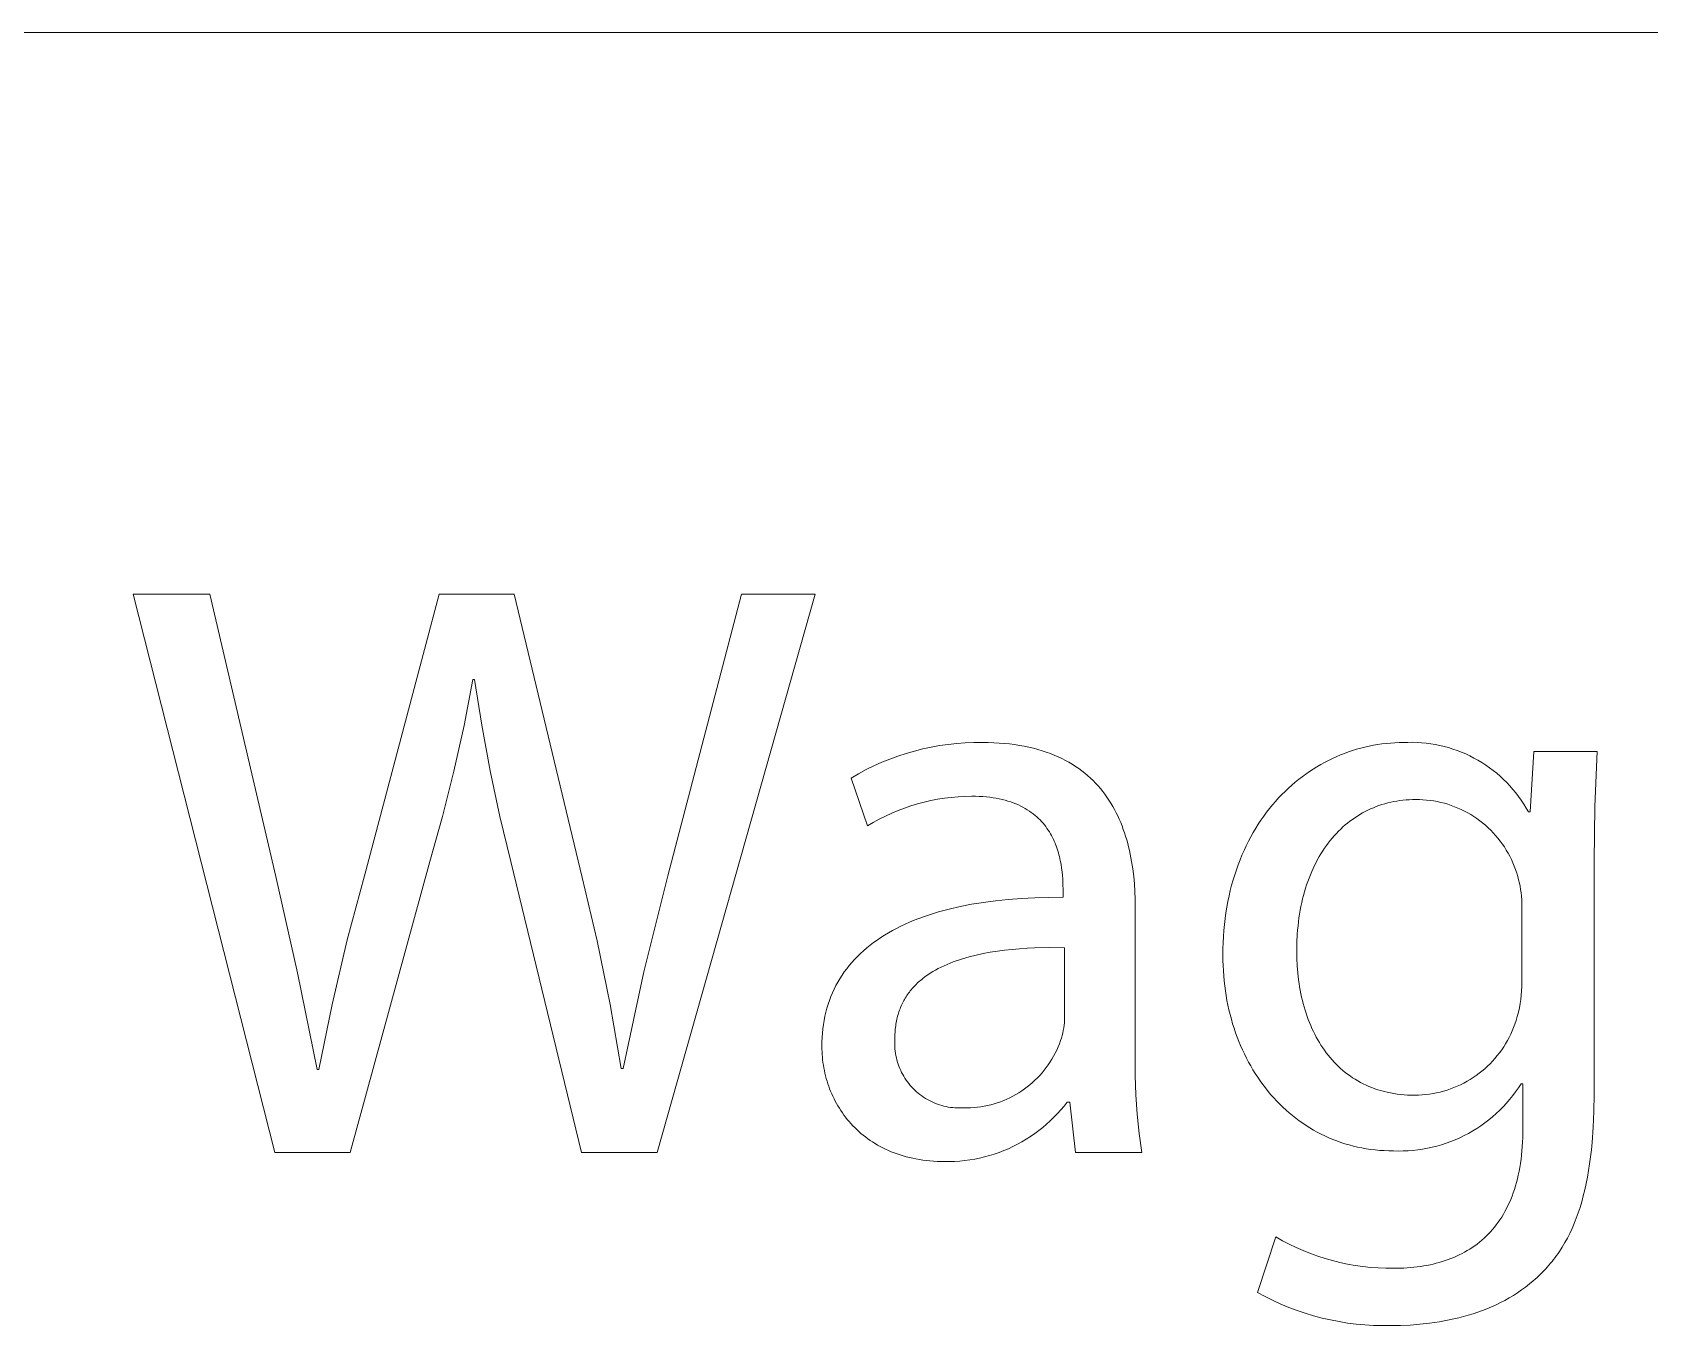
# Model space of a CAD drawing. Header units: millimetres. Extents: x 974 to 5700, y -47 to 3256.
# Drawn here: x 5306.8 to 5399.2, y 275.8 to 349.7 of the extents above; entities that cross this region are included whole.
import ezdxf

# ---------------------------------------------------------------- set-up
doc = ezdxf.new("R2010")
doc.units = ezdxf.units.MM
doc.header["$MEASUREMENT"] = 0
doc.layers.add('Domyślny', color=7, linetype='Continuous', true_color=0x000000)

msp = doc.modelspace()

# ---------------------------------------------------------------- linework, layer by layer
at = {"layer": 'Domyślny', "color": 18, "lineweight": 15, "true_color": 0x000000}
for p, q in [((5282.915, 349.686), (5695.702, 349.686)), ((5320.665, 285.698), (5312.574, 317.587)), ((5312.574, 317.587), (5316.95, 317.587)), ((5316.95, 317.587), (5320.728, 301.469)), ((5325.78, 301.501), (5330.045, 317.587)), ((5330.045, 317.587), (5334.342, 317.587)), ((5334.342, 317.587), (5338.214, 301.406)), ((5351.53, 317.587), (5342.496, 285.698)), ((5343.109, 301.501), (5347.312, 317.587)), ((5347.312, 317.587), (5351.53, 317.587)), ((5331.981, 312.723), (5331.478, 310.096)), ((5332.076, 312.723), (5331.981, 312.723)), ((5332.487, 310.102), (5332.076, 312.723)), ((5331.478, 310.096), (5330.897, 307.485)), ((5332.971, 307.492), (5332.487, 310.102)), ((5356.72, 308.494), (5357.193, 308.631)), ((5357.193, 308.631), (5357.67, 308.752)), ((5357.67, 308.752), (5358.152, 308.855)), ((5358.152, 308.855), (5358.636, 308.942)), ((5358.636, 308.942), (5359.124, 309.012)), ((5359.124, 309.012), (5359.613, 309.065)), ((5359.613, 309.065), (5360.104, 309.101)), ((5360.104, 309.101), (5360.596, 309.12)), ((5360.596, 309.12), (5361.089, 309.122)), ((5361.089, 309.122), (5361.413, 309.118)), ((5361.413, 309.118), (5361.73, 309.108)), ((5361.73, 309.108), (5362.039, 309.091)), ((5362.039, 309.091), (5362.341, 309.067)), ((5362.341, 309.067), (5362.635, 309.037)), ((5362.635, 309.037), (5362.922, 309)), ((5362.922, 309), (5363.202, 308.957)), ((5363.202, 308.957), (5363.474, 308.908)), ((5363.474, 308.908), (5363.74, 308.853)), ((5363.74, 308.853), (5363.998, 308.791)), ((5363.998, 308.791), (5364.25, 308.724)), ((5364.25, 308.724), (5364.494, 308.651)), ((5364.494, 308.651), (5364.732, 308.573)), ((5364.732, 308.573), (5364.963, 308.489)), ((5381.755, 308.497), (5381.987, 308.582)), ((5381.987, 308.582), (5382.221, 308.661)), ((5382.221, 308.661), (5382.457, 308.733)), ((5382.457, 308.733), (5382.694, 308.799)), ((5382.694, 308.799), (5382.933, 308.859)), ((5382.933, 308.859), (5383.172, 308.913)), ((5383.172, 308.913), (5383.413, 308.961)), ((5383.413, 308.961), (5383.656, 309.002)), ((5383.656, 309.002), (5383.899, 309.037)), ((5383.899, 309.037), (5384.143, 309.066)), ((5384.143, 309.066), (5384.387, 309.088)), ((5384.387, 309.088), (5384.633, 309.104)), ((5384.633, 309.104), (5384.878, 309.114)), ((5384.878, 309.114), (5385.125, 309.117)), ((5385.125, 309.117), (5385.386, 309.128)), ((5385.386, 309.128), (5385.647, 309.13)), ((5385.647, 309.13), (5385.908, 309.123)), ((5385.908, 309.123), (5386.169, 309.107)), ((5386.169, 309.107), (5386.429, 309.082)), ((5386.429, 309.082), (5386.689, 309.048)), ((5386.689, 309.048), (5386.946, 309.005)), ((5386.946, 309.005), (5387.203, 308.954)), ((5387.203, 308.954), (5387.457, 308.894)), ((5387.457, 308.894), (5387.709, 308.825)), ((5387.709, 308.825), (5387.959, 308.747)), ((5387.959, 308.747), (5388.205, 308.661)), ((5388.205, 308.661), (5388.449, 308.567)), ((5388.449, 308.567), (5388.689, 308.464)), ((5392.365, 305.151), (5392.57, 308.598)), ((5392.57, 308.598), (5396.19, 308.598)), ((5396.19, 308.598), (5396.061, 305.459)), ((5354.442, 307.57), (5354.884, 307.786)), ((5354.884, 307.786), (5355.333, 307.987)), ((5355.333, 307.987), (5355.79, 308.172)), ((5355.79, 308.172), (5356.252, 308.341)), ((5356.252, 308.341), (5356.72, 308.494)), ((5364.963, 308.489), (5365.188, 308.399)), ((5365.188, 308.399), (5365.406, 308.305)), ((5365.406, 308.305), (5365.618, 308.205)), ((5365.618, 308.205), (5365.823, 308.1)), ((5365.823, 308.1), (5366.022, 307.99)), ((5366.022, 307.99), (5366.215, 307.875)), ((5366.215, 307.875), (5366.401, 307.755)), ((5366.401, 307.755), (5366.582, 307.631)), ((5366.582, 307.631), (5366.757, 307.503)), ((5379.973, 307.602), (5380.187, 307.735)), ((5380.187, 307.735), (5380.404, 307.862)), ((5380.404, 307.862), (5380.624, 307.983)), ((5380.624, 307.983), (5380.846, 308.098)), ((5380.846, 308.098), (5381.07, 308.207)), ((5381.07, 308.207), (5381.296, 308.31)), ((5381.296, 308.31), (5381.525, 308.407)), ((5381.525, 308.407), (5381.755, 308.497)), ((5388.689, 308.464), (5388.926, 308.353)), ((5388.926, 308.353), (5389.159, 308.234)), ((5389.159, 308.234), (5389.387, 308.107)), ((5389.387, 308.107), (5389.611, 307.973)), ((5389.611, 307.973), (5389.831, 307.83)), ((5389.831, 307.83), (5390.045, 307.681)), ((5390.045, 307.681), (5390.254, 307.524)), ((5330.897, 307.485), (5330.242, 304.892)), ((5333.526, 304.898), (5332.971, 307.492)), ((5353.581, 307.091), (5354.007, 307.338)), ((5354.51, 304.353), (5353.581, 307.091)), ((5354.007, 307.338), (5354.442, 307.57)), ((5366.757, 307.503), (5366.926, 307.37)), ((5366.926, 307.37), (5367.089, 307.232)), ((5367.089, 307.232), (5367.246, 307.091)), ((5367.246, 307.091), (5367.398, 306.945)), ((5367.398, 306.945), (5367.544, 306.796)), ((5367.544, 306.796), (5367.685, 306.643)), ((5378.748, 306.681), (5378.945, 306.849)), ((5378.945, 306.849), (5379.144, 307.011)), ((5379.144, 307.011), (5379.347, 307.168)), ((5379.347, 307.168), (5379.553, 307.318)), ((5379.553, 307.318), (5379.761, 307.463)), ((5379.761, 307.463), (5379.973, 307.602)), ((5390.254, 307.524), (5390.458, 307.36)), ((5390.458, 307.36), (5390.655, 307.189)), ((5390.655, 307.189), (5390.847, 307.012)), ((5390.847, 307.012), (5391.033, 306.828)), ((5391.033, 306.828), (5391.212, 306.638)), ((5358.137, 305.802), (5357.755, 305.714)), ((5358.522, 305.877), (5358.137, 305.802)), ((5358.91, 305.939), (5358.522, 305.877)), ((5359.3, 305.987), (5358.91, 305.939)), ((5359.691, 306.022), (5359.3, 305.987)), ((5360.082, 306.044), (5359.691, 306.022)), ((5360.475, 306.053), (5360.082, 306.044)), ((5360.692, 306.05), (5360.475, 306.053)), ((5360.903, 306.043), (5360.692, 306.05)), ((5361.107, 306.031), (5360.903, 306.043)), ((5361.306, 306.014), (5361.107, 306.031)), ((5361.5, 305.992), (5361.306, 306.014)), ((5361.687, 305.967), (5361.5, 305.992)), ((5361.869, 305.936), (5361.687, 305.967)), ((5362.045, 305.902), (5361.869, 305.936)), ((5362.216, 305.864), (5362.045, 305.902)), ((5362.382, 305.821), (5362.216, 305.864)), ((5362.542, 305.775), (5362.382, 305.821)), ((5362.697, 305.725), (5362.542, 305.775)), ((5367.685, 306.643), (5367.82, 306.486)), ((5367.82, 306.486), (5367.95, 306.325)), ((5367.95, 306.325), (5368.075, 306.161)), ((5368.075, 306.161), (5368.195, 305.993)), ((5368.195, 305.993), (5368.31, 305.823)), ((5368.31, 305.823), (5368.419, 305.649)), ((5377.821, 305.755), (5377.999, 305.951)), ((5377.999, 305.951), (5378.181, 306.142)), ((5378.181, 306.142), (5378.366, 306.328)), ((5378.366, 306.328), (5378.556, 306.507)), ((5378.556, 306.507), (5378.748, 306.681)), ((5384.749, 305.772), (5384.574, 305.741)), ((5384.925, 305.798), (5384.749, 305.772)), ((5385.103, 305.82), (5384.925, 305.798)), ((5385.283, 305.837), (5385.103, 305.82)), ((5385.465, 305.849), (5385.283, 305.837)), ((5385.648, 305.857), (5385.465, 305.849)), ((5385.833, 305.859), (5385.648, 305.857)), ((5386.039, 305.857), (5385.833, 305.859)), ((5386.245, 305.848), (5386.039, 305.857)), ((5386.451, 305.832), (5386.245, 305.848)), ((5386.656, 305.809), (5386.451, 305.832)), ((5386.86, 305.779), (5386.656, 305.809)), ((5387.063, 305.741), (5386.86, 305.779)), ((5391.212, 306.638), (5391.385, 306.441)), ((5391.385, 306.441), (5391.55, 306.239)), ((5391.55, 306.239), (5391.709, 306.032)), ((5391.709, 306.032), (5391.861, 305.819)), ((5391.861, 305.819), (5392.005, 305.601)), ((5330.242, 304.892), (5329.51, 302.319)), ((5334.154, 302.319), (5333.526, 304.898)), ((5355.543, 304.917), (5355.192, 304.741)), ((5355.899, 305.081), (5355.543, 304.917)), ((5356.261, 305.233), (5355.899, 305.081)), ((5356.628, 305.372), (5356.261, 305.233)), ((5357, 305.499), (5356.628, 305.372)), ((5357.375, 305.613), (5357, 305.499)), ((5357.755, 305.714), (5357.375, 305.613)), ((5362.847, 305.671), (5362.697, 305.725)), ((5362.992, 305.614), (5362.847, 305.671)), ((5363.133, 305.554), (5362.992, 305.614)), ((5363.268, 305.49), (5363.133, 305.554)), ((5363.398, 305.423), (5363.268, 305.49)), ((5363.524, 305.352), (5363.398, 305.423)), ((5363.645, 305.279), (5363.524, 305.352)), ((5363.762, 305.203), (5363.645, 305.279)), ((5363.874, 305.125), (5363.762, 305.203)), ((5363.982, 305.043), (5363.874, 305.125)), ((5364.085, 304.959), (5363.982, 305.043)), ((5364.185, 304.873), (5364.085, 304.959)), ((5364.28, 304.785), (5364.185, 304.873)), ((5368.419, 305.649), (5368.524, 305.472)), ((5368.524, 305.472), (5368.624, 305.292)), ((5368.624, 305.292), (5368.72, 305.109)), ((5368.72, 305.109), (5368.81, 304.924)), ((5368.81, 304.924), (5368.896, 304.736)), ((5376.992, 304.687), (5377.149, 304.912)), ((5377.149, 304.912), (5377.311, 305.131)), ((5377.311, 305.131), (5377.476, 305.344)), ((5377.476, 305.344), (5377.646, 305.552)), ((5377.646, 305.552), (5377.821, 305.755)), ((5382.498, 304.92), (5382.355, 304.826)), ((5382.645, 305.009), (5382.498, 304.92)), ((5382.793, 305.095), (5382.645, 305.009)), ((5382.944, 305.176), (5382.793, 305.095)), ((5383.097, 305.252), (5382.944, 305.176)), ((5383.253, 305.325), (5383.097, 305.252)), ((5383.411, 305.392), (5383.253, 305.325)), ((5383.571, 305.456), (5383.411, 305.392)), ((5383.733, 305.515), (5383.571, 305.456)), ((5383.897, 305.569), (5383.733, 305.515)), ((5384.063, 305.619), (5383.897, 305.569)), ((5384.232, 305.664), (5384.063, 305.619)), ((5384.402, 305.705), (5384.232, 305.664)), ((5384.574, 305.741), (5384.402, 305.705)), ((5387.265, 305.697), (5387.063, 305.741)), ((5387.465, 305.646), (5387.265, 305.697)), ((5387.663, 305.588), (5387.465, 305.646)), ((5387.859, 305.523), (5387.663, 305.588)), ((5388.052, 305.452), (5387.859, 305.523)), ((5388.243, 305.374), (5388.052, 305.452)), ((5388.431, 305.289), (5388.243, 305.374)), ((5388.617, 305.198), (5388.431, 305.289)), ((5388.799, 305.101), (5388.617, 305.198)), ((5388.977, 304.998), (5388.799, 305.101)), ((5389.152, 304.888), (5388.977, 304.998)), ((5389.323, 304.772), (5389.152, 304.888)), ((5392.005, 305.601), (5392.142, 305.378)), ((5392.142, 305.378), (5392.271, 305.151)), ((5392.271, 305.151), (5392.365, 305.151)), ((5396.061, 305.459), (5396.017, 302.318)), ((5354.847, 304.552), (5354.51, 304.353)), ((5355.192, 304.741), (5354.847, 304.552)), ((5364.371, 304.694), (5364.28, 304.785)), ((5364.458, 304.601), (5364.371, 304.694)), ((5364.542, 304.507), (5364.458, 304.601)), ((5364.621, 304.41), (5364.542, 304.507)), ((5364.697, 304.312), (5364.621, 304.41)), ((5364.77, 304.212), (5364.697, 304.312)), ((5364.839, 304.111), (5364.77, 304.212)), ((5364.904, 304.008), (5364.839, 304.111)), ((5364.966, 303.904), (5364.904, 304.008)), ((5368.896, 304.736), (5368.978, 304.545)), ((5368.978, 304.545), (5369.055, 304.353)), ((5369.055, 304.353), (5369.128, 304.157)), ((5369.128, 304.157), (5369.197, 303.96)), ((5369.197, 303.96), (5369.261, 303.761)), ((5376.409, 303.733), (5376.548, 303.979)), ((5376.548, 303.979), (5376.691, 304.221)), ((5376.691, 304.221), (5376.839, 304.457)), ((5376.839, 304.457), (5376.992, 304.687)), ((5381.297, 303.924), (5381.177, 303.793)), ((5381.42, 304.051), (5381.297, 303.924)), ((5381.546, 304.174), (5381.42, 304.051)), ((5381.674, 304.293), (5381.546, 304.174)), ((5381.805, 304.408), (5381.674, 304.293)), ((5381.939, 304.519), (5381.805, 304.408)), ((5382.075, 304.625), (5381.939, 304.519)), ((5382.213, 304.727), (5382.075, 304.625)), ((5382.355, 304.826), (5382.213, 304.727)), ((5389.49, 304.651), (5389.323, 304.772)), ((5389.652, 304.524), (5389.49, 304.651)), ((5389.81, 304.391), (5389.652, 304.524)), ((5389.964, 304.253), (5389.81, 304.391)), ((5390.112, 304.11), (5389.964, 304.253)), ((5390.256, 303.962), (5390.112, 304.11)), ((5390.394, 303.809), (5390.256, 303.962)), ((5365.025, 303.799), (5364.966, 303.904)), ((5365.081, 303.693), (5365.025, 303.799)), ((5365.133, 303.586), (5365.081, 303.693)), ((5365.183, 303.478), (5365.133, 303.586)), ((5365.229, 303.37), (5365.183, 303.478)), ((5365.273, 303.26), (5365.229, 303.37)), ((5365.314, 303.151), (5365.273, 303.26)), ((5365.352, 303.041), (5365.314, 303.151)), ((5365.388, 302.931), (5365.352, 303.041)), ((5369.261, 303.761), (5369.322, 303.56)), ((5369.322, 303.56), (5369.378, 303.357)), ((5369.378, 303.357), (5369.431, 303.152)), ((5369.431, 303.152), (5369.48, 302.946)), ((5376.024, 302.96), (5376.148, 303.223)), ((5376.148, 303.223), (5376.276, 303.48)), ((5376.276, 303.48), (5376.409, 303.733)), ((5380.62, 303.08), (5380.518, 302.926)), ((5380.726, 303.23), (5380.62, 303.08)), ((5380.834, 303.377), (5380.726, 303.23)), ((5380.946, 303.52), (5380.834, 303.377)), ((5381.06, 303.658), (5380.946, 303.52)), ((5381.177, 303.793), (5381.06, 303.658)), ((5390.527, 303.651), (5390.394, 303.809)), ((5390.655, 303.489), (5390.527, 303.651)), ((5390.777, 303.323), (5390.655, 303.489)), ((5390.893, 303.152), (5390.777, 303.323)), ((5391.003, 302.978), (5390.893, 303.152)), ((5329.51, 302.319), (5324.962, 285.698)), ((5338.183, 285.698), (5334.154, 302.319)), ((5365.421, 302.821), (5365.388, 302.931)), ((5365.452, 302.71), (5365.421, 302.821)), ((5365.48, 302.6), (5365.452, 302.71)), ((5365.506, 302.49), (5365.48, 302.6)), ((5365.53, 302.381), (5365.506, 302.49)), ((5365.572, 302.163), (5365.53, 302.381)), ((5365.606, 301.948), (5365.572, 302.163)), ((5369.48, 302.946), (5369.525, 302.738)), ((5369.525, 302.738), (5369.566, 302.529)), ((5369.566, 302.529), (5369.604, 302.319)), ((5369.604, 302.319), (5369.669, 301.895)), ((5375.585, 301.854), (5375.687, 302.138)), ((5375.687, 302.138), (5375.794, 302.417)), ((5375.794, 302.417), (5375.906, 302.691)), ((5375.906, 302.691), (5376.024, 302.96)), ((5380.052, 302.1), (5379.969, 301.923)), ((5380.139, 302.272), (5380.052, 302.1)), ((5380.229, 302.441), (5380.139, 302.272)), ((5380.322, 302.607), (5380.229, 302.441)), ((5380.419, 302.768), (5380.322, 302.607)), ((5380.518, 302.926), (5380.419, 302.768)), ((5391.107, 302.8), (5391.003, 302.978)), ((5391.205, 302.618), (5391.107, 302.8)), ((5391.297, 302.433), (5391.205, 302.618)), ((5391.382, 302.245), (5391.297, 302.433)), ((5391.461, 302.055), (5391.382, 302.245)), ((5396.017, 302.318), (5396.017, 289.018)), ((5320.728, 301.469), (5321.962, 295.964)), ((5324.805, 297.839), (5325.78, 301.501)), ((5338.214, 301.406), (5339.072, 297.794)), ((5341.746, 296.02), (5343.109, 301.501)), ((5365.633, 301.736), (5365.606, 301.948)), ((5365.653, 301.529), (5365.633, 301.736)), ((5365.668, 301.327), (5365.653, 301.529)), ((5365.678, 301.132), (5365.668, 301.327)), ((5369.669, 301.895), (5369.721, 301.468)), ((5369.721, 301.468), (5369.76, 301.038)), ((5375.316, 300.969), (5375.4, 301.269)), ((5375.4, 301.269), (5375.49, 301.564)), ((5375.49, 301.564), (5375.585, 301.854)), ((5379.668, 301.183), (5379.601, 300.99)), ((5379.738, 301.374), (5379.668, 301.183)), ((5379.812, 301.56), (5379.738, 301.374)), ((5379.889, 301.744), (5379.812, 301.56)), ((5379.969, 301.923), (5379.889, 301.744)), ((5391.533, 301.861), (5391.461, 302.055)), ((5391.598, 301.665), (5391.533, 301.861)), ((5391.657, 301.468), (5391.598, 301.665)), ((5391.707, 301.282), (5391.657, 301.468)), ((5391.752, 301.094), (5391.707, 301.282)), ((5363.305, 300.212), (5364.075, 300.252)), ((5364.075, 300.252), (5364.868, 300.273)), ((5364.868, 300.273), (5365.685, 300.276)), ((5365.683, 300.944), (5365.678, 301.132)), ((5365.685, 300.764), (5365.683, 300.944)), ((5365.685, 300.276), (5365.685, 300.764)), ((5369.76, 301.038), (5369.788, 300.606)), ((5369.788, 300.606), (5369.803, 300.174)), ((5375.102, 300.037), (5375.167, 300.353)), ((5375.167, 300.353), (5375.238, 300.663)), ((5375.238, 300.663), (5375.316, 300.969)), ((5379.422, 300.388), (5379.37, 300.181)), ((5379.479, 300.592), (5379.422, 300.388)), ((5379.538, 300.793), (5379.479, 300.592)), ((5379.601, 300.99), (5379.538, 300.793)), ((5391.791, 300.905), (5391.752, 301.094)), ((5391.824, 300.716), (5391.791, 300.905)), ((5391.85, 300.525), (5391.824, 300.716)), ((5391.871, 300.333), (5391.85, 300.525)), ((5391.886, 300.141), (5391.871, 300.333)), ((5358, 299.263), (5358.286, 299.354)), ((5358.286, 299.354), (5358.578, 299.442)), ((5358.578, 299.442), (5358.876, 299.525)), ((5358.876, 299.525), (5359.181, 299.604)), ((5359.181, 299.604), (5359.808, 299.749)), ((5359.808, 299.749), (5360.459, 299.877)), ((5360.459, 299.877), (5361.135, 299.987)), ((5361.135, 299.987), (5361.834, 300.08)), ((5361.834, 300.08), (5362.558, 300.155)), ((5362.558, 300.155), (5363.305, 300.212)), ((5369.803, 300.174), (5369.809, 299.741)), ((5369.809, 299.741), (5369.809, 291.194)), ((5374.945, 299.059), (5374.99, 299.39)), ((5374.99, 299.39), (5375.043, 299.716)), ((5375.043, 299.716), (5375.102, 300.037)), ((5379.197, 299.32), (5379.163, 299.097)), ((5379.235, 299.54), (5379.197, 299.32)), ((5379.276, 299.757), (5379.235, 299.54)), ((5379.321, 299.971), (5379.276, 299.757)), ((5379.37, 300.181), (5379.321, 299.971)), ((5391.894, 299.948), (5391.886, 300.141)), ((5391.893, 299.563), (5391.897, 299.756)), ((5391.893, 295.439), (5391.893, 299.563)), ((5391.897, 299.756), (5391.894, 299.948)), ((5355.939, 298.377), (5356.174, 298.502)), ((5356.174, 298.502), (5356.416, 298.623)), ((5356.416, 298.623), (5356.664, 298.74)), ((5356.664, 298.74), (5356.919, 298.853)), ((5356.919, 298.853), (5357.18, 298.962)), ((5357.18, 298.962), (5357.447, 299.066)), ((5357.447, 299.066), (5357.72, 299.166)), ((5357.72, 299.166), (5358, 299.263)), ((5374.848, 298.035), (5374.873, 298.381)), ((5374.873, 298.381), (5374.905, 298.723)), ((5374.905, 298.723), (5374.945, 299.059)), ((5379.085, 298.409), (5379.066, 298.174)), ((5379.107, 298.641), (5379.085, 298.409)), ((5379.133, 298.871), (5379.107, 298.641)), ((5379.163, 299.097), (5379.133, 298.871)), ((5323.939, 294.149), (5324.805, 297.839)), ((5339.072, 297.794), (5339.818, 294.157)), ((5354.472, 297.385), (5354.662, 297.539)), ((5354.662, 297.539), (5354.859, 297.689)), ((5354.859, 297.689), (5355.062, 297.835)), ((5355.062, 297.835), (5355.271, 297.976)), ((5355.271, 297.976), (5355.487, 298.114)), ((5355.487, 298.114), (5355.71, 298.247)), ((5355.71, 298.247), (5355.939, 298.377)), ((5374.819, 297.327), (5374.83, 297.684)), ((5374.83, 297.684), (5374.848, 298.035)), ((5379.042, 297.694), (5379.034, 297.202)), ((5379.066, 298.174), (5379.042, 297.694)), ((5353.472, 296.378), (5353.622, 296.556)), ((5353.622, 296.556), (5353.778, 296.73)), ((5353.778, 296.73), (5353.942, 296.9)), ((5353.942, 296.9), (5354.112, 297.065)), ((5354.112, 297.065), (5354.289, 297.227)), ((5354.289, 297.227), (5354.472, 297.385)), ((5359.407, 296.585), (5359.231, 296.516)), ((5359.586, 296.65), (5359.407, 296.585)), ((5359.768, 296.711), (5359.586, 296.65)), ((5359.953, 296.77), (5359.768, 296.711)), ((5360.141, 296.826), (5359.953, 296.77)), ((5360.331, 296.878), (5360.141, 296.826)), ((5360.719, 296.975), (5360.331, 296.878)), ((5361.117, 297.06), (5360.719, 296.975)), ((5361.522, 297.135), (5361.117, 297.06)), ((5361.934, 297.199), (5361.522, 297.135)), ((5362.352, 297.253), (5361.934, 297.199)), ((5362.775, 297.299), (5362.352, 297.253)), ((5363.201, 297.335), (5362.775, 297.299)), ((5363.63, 297.363), (5363.201, 297.335)), ((5364.061, 297.383), (5363.63, 297.363)), ((5364.923, 297.402), (5364.061, 297.383)), ((5365.779, 297.396), (5364.923, 297.402)), ((5365.779, 293.414), (5365.779, 297.396)), ((5374.815, 296.966), (5374.819, 297.327)), ((5374.818, 296.67), (5374.815, 296.966)), ((5374.827, 296.376), (5374.818, 296.67)), ((5379.034, 297.202), (5379.04, 296.783)), ((5379.04, 296.783), (5379.06, 296.368)), ((5321.962, 295.964), (5323.089, 290.436)), ((5340.56, 290.499), (5341.746, 296.02)), ((5352.823, 295.431), (5352.939, 295.628)), ((5352.939, 295.628), (5353.062, 295.822)), ((5353.062, 295.822), (5353.192, 296.011)), ((5353.192, 296.011), (5353.328, 296.197)), ((5353.328, 296.197), (5353.472, 296.378)), ((5357.678, 295.642), (5357.612, 295.588)), ((5357.815, 295.746), (5357.678, 295.642)), ((5357.956, 295.846), (5357.815, 295.746)), ((5358.102, 295.942), (5357.956, 295.846)), ((5358.251, 296.035), (5358.102, 295.942)), ((5358.405, 296.124), (5358.251, 296.035)), ((5358.563, 296.21), (5358.405, 296.124)), ((5358.725, 296.291), (5358.563, 296.21)), ((5358.89, 296.37), (5358.725, 296.291)), ((5359.059, 296.445), (5358.89, 296.37)), ((5359.231, 296.516), (5359.059, 296.445)), ((5374.842, 296.084), (5374.827, 296.376)), ((5374.862, 295.795), (5374.842, 296.084)), ((5374.889, 295.509), (5374.862, 295.795)), ((5379.06, 296.368), (5379.093, 295.959)), ((5379.093, 295.959), (5379.139, 295.556)), ((5352.427, 294.604), (5352.515, 294.816)), ((5352.515, 294.816), (5352.611, 295.025)), ((5352.611, 295.025), (5352.713, 295.23)), ((5352.713, 295.23), (5352.823, 295.431)), ((5356.811, 294.731), (5356.764, 294.662)), ((5356.86, 294.799), (5356.811, 294.731)), ((5356.91, 294.866), (5356.86, 294.799)), ((5356.961, 294.932), (5356.91, 294.866)), ((5357.014, 294.997), (5356.961, 294.932)), ((5357.068, 295.061), (5357.014, 294.997)), ((5357.123, 295.124), (5357.068, 295.061)), ((5357.18, 295.185), (5357.123, 295.124)), ((5357.238, 295.246), (5357.18, 295.185)), ((5357.297, 295.305), (5357.238, 295.246)), ((5357.358, 295.364), (5357.297, 295.305)), ((5357.419, 295.422), (5357.358, 295.364)), ((5357.482, 295.478), (5357.419, 295.422)), ((5357.546, 295.534), (5357.482, 295.478)), ((5357.612, 295.588), (5357.546, 295.534)), ((5374.921, 295.225), (5374.889, 295.509)), ((5374.958, 294.943), (5374.921, 295.225)), ((5375.002, 294.665), (5374.958, 294.943)), ((5379.139, 295.556), (5379.167, 295.357)), ((5379.167, 295.357), (5379.198, 295.16)), ((5379.198, 295.16), (5379.233, 294.964)), ((5379.233, 294.964), (5379.271, 294.771)), ((5379.271, 294.771), (5379.312, 294.579)), ((5391.831, 294.448), (5391.86, 294.695)), ((5391.86, 294.695), (5391.879, 294.942)), ((5391.879, 294.942), (5391.89, 295.191)), ((5391.89, 295.191), (5391.893, 295.439)), ((5323.183, 290.436), (5323.939, 294.149)), ((5339.818, 294.157), (5340.449, 290.499)), ((5352.142, 293.716), (5352.203, 293.943)), ((5352.203, 293.943), (5352.271, 294.167)), ((5352.271, 294.167), (5352.345, 294.387)), ((5352.345, 294.387), (5352.427, 294.604)), ((5356.343, 293.827), (5356.314, 293.744)), ((5356.374, 293.908), (5356.343, 293.827)), ((5356.406, 293.989), (5356.374, 293.908)), ((5356.44, 294.068), (5356.406, 293.989)), ((5356.475, 294.147), (5356.44, 294.068)), ((5356.512, 294.224), (5356.475, 294.147)), ((5356.55, 294.3), (5356.512, 294.224)), ((5356.59, 294.374), (5356.55, 294.3)), ((5356.631, 294.448), (5356.59, 294.374)), ((5356.674, 294.521), (5356.631, 294.448)), ((5356.718, 294.592), (5356.674, 294.521)), ((5356.764, 294.662), (5356.718, 294.592)), ((5375.05, 294.389), (5375.002, 294.665)), ((5375.104, 294.116), (5375.05, 294.389)), ((5375.164, 293.846), (5375.104, 294.116)), ((5375.229, 293.579), (5375.164, 293.846)), ((5379.312, 294.579), (5379.357, 294.39)), ((5379.357, 294.39), (5379.404, 294.202)), ((5379.404, 294.202), (5379.456, 294.017)), ((5379.456, 294.017), (5379.51, 293.834)), ((5379.51, 293.834), (5379.568, 293.653)), ((5391.695, 293.715), (5391.749, 293.957)), ((5391.749, 293.957), (5391.795, 294.202)), ((5391.795, 294.202), (5391.831, 294.448)), ((5351.97, 292.768), (5352.003, 293.01)), ((5352.003, 293.01), (5352.042, 293.249)), ((5352.042, 293.249), (5352.089, 293.484)), ((5352.089, 293.484), (5352.142, 293.716)), ((5356.117, 292.847), (5356.107, 292.751)), ((5356.129, 292.943), (5356.117, 292.847)), ((5356.143, 293.037), (5356.129, 292.943)), ((5356.158, 293.129), (5356.143, 293.037)), ((5356.175, 293.221), (5356.158, 293.129)), ((5356.194, 293.311), (5356.175, 293.221)), ((5356.215, 293.4), (5356.194, 293.311)), ((5356.237, 293.488), (5356.215, 293.4)), ((5356.261, 293.574), (5356.237, 293.488)), ((5356.287, 293.66), (5356.261, 293.574)), ((5356.314, 293.744), (5356.287, 293.66)), ((5365.725, 292.817), (5365.746, 292.966)), ((5365.746, 292.966), (5365.762, 293.115)), ((5365.762, 293.115), (5365.773, 293.264)), ((5365.773, 293.264), (5365.779, 293.414)), ((5375.299, 293.316), (5375.229, 293.579)), ((5375.374, 293.055), (5375.299, 293.316)), ((5375.455, 292.798), (5375.374, 293.055)), ((5379.568, 293.653), (5379.629, 293.474)), ((5379.629, 293.474), (5379.693, 293.298)), ((5379.693, 293.298), (5379.761, 293.125)), ((5379.761, 293.125), (5379.831, 292.954)), ((5379.831, 292.954), (5379.906, 292.785)), ((5391.345, 292.652), (5391.424, 292.844)), ((5391.424, 292.844), (5391.497, 293.039)), ((5391.497, 293.039), (5391.562, 293.236)), ((5391.562, 293.236), (5391.633, 293.474)), ((5391.633, 293.474), (5391.695, 293.715)), ((5351.913, 291.761), (5351.916, 292.018)), ((5351.916, 292.018), (5351.927, 292.272)), ((5351.927, 292.272), (5351.945, 292.522)), ((5351.945, 292.522), (5351.97, 292.768)), ((5356.075, 292.122), (5356.071, 291.995)), ((5356.071, 291.995), (5356.071, 291.867)), ((5356.084, 292.249), (5356.075, 292.122)), ((5356.087, 292.454), (5356.084, 292.352)), ((5356.084, 292.352), (5356.084, 292.249)), ((5356.092, 292.554), (5356.087, 292.454)), ((5356.099, 292.653), (5356.092, 292.554)), ((5356.107, 292.751), (5356.099, 292.653)), ((5365.476, 291.909), (5365.543, 292.092)), ((5365.543, 292.092), (5365.589, 292.234)), ((5365.589, 292.234), (5365.631, 292.378)), ((5365.631, 292.378), (5365.667, 292.523)), ((5365.667, 292.523), (5365.699, 292.67)), ((5365.699, 292.67), (5365.725, 292.817)), ((5375.541, 292.544), (5375.455, 292.798)), ((5375.632, 292.294), (5375.541, 292.544)), ((5375.727, 292.047), (5375.632, 292.294)), ((5375.828, 291.803), (5375.727, 292.047)), ((5379.906, 292.785), (5379.983, 292.619)), ((5379.983, 292.619), (5380.064, 292.456)), ((5380.064, 292.456), (5380.148, 292.296)), ((5380.148, 292.296), (5380.235, 292.139)), ((5380.235, 292.139), (5380.326, 291.985)), ((5380.326, 291.985), (5380.42, 291.833)), ((5390.856, 291.739), (5390.966, 291.915)), ((5390.966, 291.915), (5391.07, 292.094)), ((5391.07, 292.094), (5391.168, 292.277)), ((5391.168, 292.277), (5391.26, 292.463)), ((5391.26, 292.463), (5391.345, 292.652)), ((5351.914, 291.606), (5351.913, 291.761)), ((5351.92, 291.451), (5351.914, 291.606)), ((5351.928, 291.297), (5351.92, 291.451)), ((5351.94, 291.142), (5351.928, 291.297)), ((5351.956, 290.988), (5351.94, 291.142)), ((5351.975, 290.835), (5351.956, 290.988)), ((5356.071, 291.867), (5356.076, 291.74)), ((5356.076, 291.74), (5356.085, 291.613)), ((5356.085, 291.613), (5356.099, 291.486)), ((5356.099, 291.486), (5356.117, 291.36)), ((5356.117, 291.36), (5356.139, 291.235)), ((5356.139, 291.235), (5356.165, 291.11)), ((5356.165, 291.11), (5356.196, 290.987)), ((5364.949, 290.871), (5365.051, 291.036)), ((5365.051, 291.036), (5365.148, 291.204)), ((5365.148, 291.204), (5365.239, 291.376)), ((5365.239, 291.376), (5365.324, 291.551)), ((5365.324, 291.551), (5365.403, 291.729)), ((5365.403, 291.729), (5365.476, 291.909)), ((5369.809, 291.194), (5369.809, 290.092)), ((5375.934, 291.563), (5375.828, 291.803)), ((5376.044, 291.328), (5375.934, 291.563)), ((5376.159, 291.095), (5376.044, 291.328)), ((5376.279, 290.867), (5376.159, 291.095)), ((5380.42, 291.833), (5380.517, 291.685)), ((5380.517, 291.685), (5380.618, 291.54)), ((5380.618, 291.54), (5380.722, 291.398)), ((5380.722, 291.398), (5380.829, 291.26)), ((5380.829, 291.26), (5380.939, 291.125)), ((5380.939, 291.125), (5381.053, 290.993)), ((5381.053, 290.993), (5381.17, 290.865)), ((5390.219, 290.922), (5390.357, 291.076)), ((5390.357, 291.076), (5390.49, 291.236)), ((5390.49, 291.236), (5390.618, 291.399)), ((5390.618, 291.399), (5390.74, 291.567)), ((5390.74, 291.567), (5390.856, 291.739)), ((5323.089, 290.436), (5323.183, 290.436)), ((5340.449, 290.499), (5340.56, 290.499)), ((5351.998, 290.682), (5351.975, 290.835)), ((5352.024, 290.529), (5351.998, 290.682)), ((5352.053, 290.377), (5352.024, 290.529)), ((5352.086, 290.226), (5352.053, 290.377)), ((5352.123, 290.076), (5352.086, 290.226)), ((5352.162, 289.926), (5352.123, 290.076)), ((5356.196, 290.987), (5356.231, 290.864)), ((5356.231, 290.864), (5356.27, 290.743)), ((5356.27, 290.743), (5356.313, 290.623)), ((5356.313, 290.623), (5356.361, 290.505)), ((5356.361, 290.505), (5356.412, 290.389)), ((5356.412, 290.389), (5356.468, 290.274)), ((5356.468, 290.274), (5356.527, 290.161)), ((5356.527, 290.161), (5356.59, 290.051)), ((5364.222, 289.961), (5364.356, 290.102)), ((5364.356, 290.102), (5364.485, 290.247)), ((5364.485, 290.247), (5364.609, 290.397)), ((5364.609, 290.397), (5364.728, 290.551)), ((5364.728, 290.551), (5364.841, 290.709)), ((5364.841, 290.709), (5364.949, 290.871)), ((5369.809, 290.092), (5369.847, 288.99)), ((5376.404, 290.643), (5376.279, 290.867)), ((5376.533, 290.422), (5376.404, 290.643)), ((5376.667, 290.206), (5376.533, 290.422)), ((5376.805, 289.994), (5376.667, 290.206)), ((5381.17, 290.865), (5381.29, 290.74)), ((5381.29, 290.74), (5381.414, 290.619)), ((5381.414, 290.619), (5381.541, 290.502)), ((5381.541, 290.502), (5381.671, 290.388)), ((5381.671, 290.388), (5381.805, 290.278)), ((5381.805, 290.278), (5381.941, 290.173)), ((5381.941, 290.173), (5382.082, 290.071)), ((5382.082, 290.071), (5382.225, 289.973)), ((5389.114, 289.983), (5389.285, 290.101)), ((5389.285, 290.101), (5389.452, 290.224)), ((5389.452, 290.224), (5389.615, 290.353)), ((5389.615, 290.353), (5389.773, 290.487)), ((5389.773, 290.487), (5389.926, 290.627)), ((5389.926, 290.627), (5390.075, 290.772)), ((5390.075, 290.772), (5390.219, 290.922)), ((5352.206, 289.778), (5352.162, 289.926)), ((5352.252, 289.63), (5352.206, 289.778)), ((5352.303, 289.484), (5352.252, 289.63)), ((5352.356, 289.339), (5352.303, 289.484)), ((5352.413, 289.194), (5352.356, 289.339)), ((5352.474, 289.052), (5352.413, 289.194)), ((5356.59, 290.051), (5356.657, 289.943)), ((5356.657, 289.943), (5356.728, 289.837)), ((5356.728, 289.837), (5356.802, 289.733)), ((5356.802, 289.733), (5356.88, 289.632)), ((5356.88, 289.632), (5356.961, 289.534)), ((5356.961, 289.534), (5357.046, 289.439)), ((5357.046, 289.439), (5357.133, 289.347)), ((5357.133, 289.347), (5357.224, 289.257)), ((5357.224, 289.257), (5357.318, 289.171)), ((5357.318, 289.171), (5357.415, 289.089)), ((5363.162, 289.111), (5363.326, 289.217)), ((5363.326, 289.217), (5363.485, 289.328)), ((5363.485, 289.328), (5363.641, 289.444)), ((5363.641, 289.444), (5363.793, 289.566)), ((5363.793, 289.566), (5363.94, 289.693)), ((5363.94, 289.693), (5364.084, 289.824)), ((5364.084, 289.824), (5364.222, 289.961)), ((5376.948, 289.787), (5376.805, 289.994)), ((5377.095, 289.583), (5376.948, 289.787)), ((5377.246, 289.384), (5377.095, 289.583)), ((5377.402, 289.19), (5377.246, 289.384)), ((5377.562, 289), (5377.402, 289.19)), ((5382.225, 289.973), (5382.372, 289.879)), ((5382.372, 289.879), (5382.522, 289.79)), ((5382.522, 289.79), (5382.675, 289.704)), ((5382.675, 289.704), (5382.832, 289.624)), ((5382.832, 289.624), (5382.992, 289.547)), ((5382.992, 289.547), (5383.155, 289.475)), ((5383.155, 289.475), (5383.321, 289.407)), ((5383.321, 289.407), (5383.491, 289.344)), ((5383.491, 289.344), (5383.664, 289.286)), ((5383.664, 289.286), (5383.841, 289.232)), ((5383.841, 289.232), (5384.02, 289.183)), ((5384.02, 289.183), (5384.203, 289.139)), ((5387.022, 289.105), (5387.224, 289.151)), ((5387.224, 289.151), (5387.424, 289.205)), ((5387.424, 289.205), (5387.623, 289.265)), ((5387.623, 289.265), (5387.819, 289.333)), ((5387.819, 289.333), (5388.013, 289.406)), ((5388.013, 289.406), (5388.204, 289.487)), ((5388.204, 289.487), (5388.393, 289.574)), ((5388.393, 289.574), (5388.578, 289.667)), ((5388.578, 289.667), (5388.76, 289.766)), ((5388.76, 289.766), (5388.939, 289.872)), ((5388.939, 289.872), (5389.114, 289.983)), ((5391.535, 289.169), (5391.368, 288.946)), ((5391.694, 289.398), (5391.535, 289.169)), ((5391.846, 289.631), (5391.694, 289.398)), ((5391.956, 289.631), (5391.846, 289.631)), ((5391.956, 287.082), (5391.956, 289.631)), ((5352.538, 288.91), (5352.474, 289.052)), ((5352.605, 288.77), (5352.538, 288.91)), ((5352.676, 288.632), (5352.605, 288.77)), ((5352.75, 288.495), (5352.676, 288.632)), ((5352.828, 288.36), (5352.75, 288.495)), ((5352.909, 288.227), (5352.828, 288.36)), ((5352.993, 288.095), (5352.909, 288.227)), ((5357.415, 289.089), (5357.514, 289.009)), ((5357.514, 289.009), (5357.617, 288.933)), ((5357.617, 288.933), (5357.721, 288.861)), ((5357.721, 288.861), (5357.829, 288.793)), ((5357.829, 288.793), (5357.938, 288.728)), ((5357.938, 288.728), (5358.05, 288.666)), ((5358.05, 288.666), (5358.164, 288.609)), ((5358.164, 288.609), (5358.279, 288.556)), ((5358.279, 288.556), (5358.397, 288.507)), ((5358.397, 288.507), (5358.516, 288.461)), ((5358.516, 288.461), (5358.636, 288.42)), ((5358.636, 288.42), (5358.758, 288.383)), ((5358.758, 288.383), (5358.881, 288.351)), ((5358.881, 288.351), (5359.005, 288.322)), ((5359.005, 288.322), (5359.13, 288.298)), ((5359.13, 288.298), (5359.256, 288.278)), ((5359.256, 288.278), (5359.383, 288.263)), ((5359.383, 288.263), (5359.509, 288.252)), ((5359.509, 288.252), (5359.637, 288.245)), ((5359.637, 288.245), (5359.764, 288.243)), ((5359.764, 288.243), (5359.891, 288.245)), ((5359.891, 288.245), (5360.018, 288.251)), ((5360.018, 288.251), (5360.213, 288.25)), ((5360.213, 288.25), (5360.407, 288.256)), ((5360.407, 288.256), (5360.601, 288.268)), ((5360.601, 288.268), (5360.795, 288.287)), ((5360.795, 288.287), (5360.988, 288.312)), ((5360.988, 288.312), (5361.179, 288.344)), ((5361.179, 288.344), (5361.37, 288.383)), ((5361.37, 288.383), (5361.559, 288.427)), ((5361.559, 288.427), (5361.747, 288.479)), ((5361.747, 288.479), (5361.932, 288.536)), ((5361.932, 288.536), (5362.116, 288.6)), ((5362.116, 288.6), (5362.297, 288.671)), ((5362.297, 288.671), (5362.476, 288.747)), ((5362.476, 288.747), (5362.652, 288.829)), ((5362.652, 288.829), (5362.825, 288.917)), ((5362.825, 288.917), (5362.996, 289.012)), ((5362.996, 289.012), (5363.162, 289.111)), ((5365.743, 288.354), (5365.558, 288.133)), ((5365.921, 288.582), (5365.743, 288.354)), ((5366.078, 288.582), (5365.921, 288.582)), ((5366.393, 285.701), (5366.078, 288.582)), ((5369.847, 288.99), (5369.922, 287.89)), ((5377.726, 288.815), (5377.562, 289)), ((5377.894, 288.634), (5377.726, 288.815)), ((5378.066, 288.458), (5377.894, 288.634)), ((5378.242, 288.288), (5378.066, 288.458)), ((5378.422, 288.122), (5378.242, 288.288)), ((5384.203, 289.139), (5384.39, 289.1)), ((5384.39, 289.1), (5384.579, 289.066)), ((5384.579, 289.066), (5384.772, 289.037)), ((5384.772, 289.037), (5384.968, 289.013)), ((5384.968, 289.013), (5385.168, 288.995)), ((5385.168, 288.995), (5385.37, 288.981)), ((5385.37, 288.981), (5385.576, 288.973)), ((5385.576, 288.973), (5385.786, 288.97)), ((5385.786, 288.97), (5385.993, 288.975)), ((5385.993, 288.975), (5386.2, 288.987)), ((5386.2, 288.987), (5386.407, 289.006)), ((5386.407, 289.006), (5386.613, 289.032)), ((5386.613, 289.032), (5386.818, 289.065)), ((5386.818, 289.065), (5387.022, 289.105)), ((5390.823, 288.314), (5390.627, 288.116)), ((5391.012, 288.518), (5390.823, 288.314)), ((5391.193, 288.729), (5391.012, 288.518)), ((5391.368, 288.946), (5391.193, 288.729)), ((5396.017, 289.018), (5396.004, 288.056)), ((5353.081, 287.966), (5352.993, 288.095)), ((5353.172, 287.838), (5353.081, 287.966)), ((5353.267, 287.712), (5353.172, 287.838)), ((5353.365, 287.589), (5353.267, 287.712)), ((5353.466, 287.468), (5353.365, 287.589)), ((5353.571, 287.349), (5353.466, 287.468)), ((5353.679, 287.232), (5353.571, 287.349)), ((5364.745, 287.314), (5364.525, 287.127)), ((5364.958, 287.509), (5364.745, 287.314)), ((5365.165, 287.71), (5364.958, 287.509)), ((5365.365, 287.918), (5365.165, 287.71)), ((5365.558, 288.133), (5365.365, 287.918)), ((5369.922, 287.89), (5370.036, 286.793)), ((5378.606, 287.961), (5378.422, 288.122)), ((5378.794, 287.805), (5378.606, 287.961)), ((5378.985, 287.654), (5378.794, 287.805)), ((5379.181, 287.509), (5378.985, 287.654)), ((5379.379, 287.369), (5379.181, 287.509)), ((5379.582, 287.234), (5379.379, 287.369)), ((5389.78, 287.393), (5389.554, 287.231)), ((5390.001, 287.563), (5389.78, 287.393)), ((5390.216, 287.74), (5390.001, 287.563)), ((5390.425, 287.924), (5390.216, 287.74)), ((5390.627, 288.116), (5390.425, 287.924)), ((5396.004, 288.056), (5395.967, 287.141)), ((5353.791, 287.118), (5353.679, 287.232)), ((5353.906, 287.006), (5353.791, 287.118)), ((5354.024, 286.897), (5353.906, 287.006)), ((5354.146, 286.79), (5354.024, 286.897)), ((5354.271, 286.686), (5354.146, 286.79)), ((5354.4, 286.585), (5354.271, 286.686)), ((5354.532, 286.487), (5354.4, 286.585)), ((5354.667, 286.392), (5354.532, 286.487)), ((5354.806, 286.3), (5354.667, 286.392)), ((5363.586, 286.457), (5363.338, 286.309)), ((5363.829, 286.612), (5363.586, 286.457)), ((5364.067, 286.776), (5363.829, 286.612)), ((5364.299, 286.948), (5364.067, 286.776)), ((5364.525, 287.127), (5364.299, 286.948)), ((5370.036, 286.793), (5370.186, 285.701)), ((5379.788, 287.105), (5379.582, 287.234)), ((5379.997, 286.982), (5379.788, 287.105)), ((5380.21, 286.864), (5379.997, 286.982)), ((5380.426, 286.752), (5380.21, 286.864)), ((5380.645, 286.645), (5380.426, 286.752)), ((5380.868, 286.544), (5380.645, 286.645)), ((5381.094, 286.45), (5380.868, 286.544)), ((5381.323, 286.361), (5381.094, 286.45)), ((5388.092, 286.429), (5387.833, 286.325)), ((5388.346, 286.541), (5388.092, 286.429)), ((5388.597, 286.663), (5388.346, 286.541)), ((5388.843, 286.792), (5388.597, 286.663)), ((5389.085, 286.931), (5388.843, 286.792)), ((5389.322, 287.077), (5389.085, 286.931)), ((5389.554, 287.231), (5389.322, 287.077)), ((5391.935, 286.293), (5391.947, 286.55)), ((5391.947, 286.55), (5391.956, 287.082)), ((5395.967, 287.141), (5395.905, 286.271)), ((5324.962, 285.698), (5320.665, 285.698)), ((5342.496, 285.698), (5338.183, 285.698)), ((5354.948, 286.211), (5354.806, 286.3)), ((5355.093, 286.125), (5354.948, 286.211)), ((5355.242, 286.042), (5355.093, 286.125)), ((5355.394, 285.963), (5355.242, 286.042)), ((5355.549, 285.887), (5355.394, 285.963)), ((5355.708, 285.814), (5355.549, 285.887)), ((5355.87, 285.745), (5355.708, 285.814)), ((5356.036, 285.68), (5355.87, 285.745)), ((5356.204, 285.618), (5356.036, 285.68)), ((5356.376, 285.56), (5356.204, 285.618)), ((5356.552, 285.506), (5356.376, 285.56)), ((5356.731, 285.456), (5356.552, 285.506)), ((5356.913, 285.409), (5356.731, 285.456)), ((5361.204, 285.446), (5360.923, 285.379)), ((5361.482, 285.522), (5361.204, 285.446)), ((5361.758, 285.607), (5361.482, 285.522)), ((5362.031, 285.702), (5361.758, 285.607)), ((5362.3, 285.805), (5362.031, 285.702)), ((5362.566, 285.918), (5362.3, 285.805)), ((5362.827, 286.04), (5362.566, 285.918)), ((5363.085, 286.17), (5362.827, 286.04)), ((5363.338, 286.309), (5363.085, 286.17)), ((5370.186, 285.701), (5366.393, 285.701)), ((5381.555, 286.279), (5381.323, 286.361)), ((5381.79, 286.202), (5381.555, 286.279)), ((5382.028, 286.132), (5381.79, 286.202)), ((5382.269, 286.068), (5382.028, 286.132)), ((5382.513, 286.011), (5382.269, 286.068)), ((5382.759, 285.96), (5382.513, 286.011)), ((5383.008, 285.916), (5382.759, 285.96)), ((5383.26, 285.878), (5383.008, 285.916)), ((5383.515, 285.847), (5383.26, 285.878)), ((5383.772, 285.822), (5383.515, 285.847)), ((5384.032, 285.805), (5383.772, 285.822)), ((5384.294, 285.794), (5384.032, 285.805)), ((5384.558, 285.791), (5384.294, 285.794)), ((5384.836, 285.784), (5384.558, 285.791)), ((5385.115, 285.786), (5384.836, 285.784)), ((5385.393, 285.798), (5385.115, 285.786)), ((5385.671, 285.819), (5385.393, 285.798)), ((5385.948, 285.85), (5385.671, 285.819)), ((5386.223, 285.89), (5385.948, 285.85)), ((5386.497, 285.939), (5386.223, 285.89)), ((5386.769, 285.998), (5386.497, 285.939)), ((5387.039, 286.066), (5386.769, 285.998)), ((5387.307, 286.143), (5387.039, 286.066)), ((5387.572, 286.229), (5387.307, 286.143)), ((5387.833, 286.325), (5387.572, 286.229)), ((5391.846, 285.312), (5391.875, 285.55)), ((5391.875, 285.55), (5391.899, 285.792)), ((5391.899, 285.792), (5391.92, 286.04)), ((5391.92, 286.04), (5391.935, 286.293)), ((5395.817, 285.446), (5395.764, 285.049)), ((5395.864, 285.853), (5395.817, 285.446)), ((5395.905, 286.271), (5395.864, 285.853)), ((5357.098, 285.367), (5356.913, 285.409)), ((5357.287, 285.329), (5357.098, 285.367)), ((5357.479, 285.295), (5357.287, 285.329)), ((5357.675, 285.265), (5357.479, 285.295)), ((5357.873, 285.24), (5357.675, 285.265)), ((5358.075, 285.219), (5357.873, 285.24)), ((5358.281, 285.203), (5358.075, 285.219)), ((5358.489, 285.191), (5358.281, 285.203)), ((5358.701, 285.184), (5358.489, 285.191)), ((5358.917, 285.182), (5358.701, 285.184)), ((5359.205, 285.181), (5358.917, 285.182)), ((5359.494, 285.19), (5359.205, 285.181)), ((5359.782, 285.208), (5359.494, 285.19)), ((5360.069, 285.237), (5359.782, 285.208)), ((5360.355, 285.274), (5360.069, 285.237)), ((5360.64, 285.322), (5360.355, 285.274)), ((5360.923, 285.379), (5360.64, 285.322)), ((5391.688, 284.412), (5391.734, 284.629)), ((5391.734, 284.629), (5391.775, 284.852)), ((5391.775, 284.852), (5391.813, 285.08)), ((5391.813, 285.08), (5391.846, 285.312)), ((5395.705, 284.664), (5395.639, 284.288)), ((5395.764, 285.049), (5395.705, 284.664)), ((5391.465, 283.589), (5391.527, 283.787)), ((5391.527, 283.787), (5391.585, 283.991)), ((5391.585, 283.991), (5391.639, 284.199)), ((5391.639, 284.199), (5391.688, 284.412)), ((5395.567, 283.923), (5395.488, 283.569)), ((5395.639, 284.288), (5395.567, 283.923)), ((5391.099, 282.667), (5391.18, 282.842)), ((5391.18, 282.842), (5391.257, 283.022)), ((5391.257, 283.022), (5391.33, 283.206)), ((5391.33, 283.206), (5391.4, 283.395)), ((5391.4, 283.395), (5391.465, 283.589)), ((5395.312, 282.889), (5395.214, 282.564)), ((5395.403, 283.224), (5395.312, 282.889)), ((5395.488, 283.569), (5395.403, 283.224)), ((5390.539, 281.713), (5390.641, 281.861)), ((5390.641, 281.861), (5390.74, 282.013)), ((5390.74, 282.013), (5390.835, 282.17)), ((5390.835, 282.17), (5390.927, 282.331)), ((5390.927, 282.331), (5391.015, 282.497)), ((5391.015, 282.497), (5391.099, 282.667)), ((5394.999, 281.943), (5394.881, 281.646)), ((5395.11, 282.249), (5394.999, 281.943)), ((5395.214, 282.564), (5395.11, 282.249)), ((5376.798, 277.701), (5377.837, 280.88)), ((5377.837, 280.88), (5378.22, 280.663)), ((5389.732, 280.8), (5389.856, 280.918)), ((5389.856, 280.918), (5389.978, 281.039)), ((5389.978, 281.039), (5390.097, 281.165)), ((5390.097, 281.165), (5390.212, 281.296)), ((5390.212, 281.296), (5390.325, 281.431)), ((5390.325, 281.431), (5390.433, 281.57)), ((5390.433, 281.57), (5390.539, 281.713)), ((5394.627, 281.08), (5394.491, 280.81)), ((5394.758, 281.359), (5394.627, 281.08)), ((5394.881, 281.646), (5394.758, 281.359)), ((5378.22, 280.663), (5378.61, 280.459)), ((5378.61, 280.459), (5379.007, 280.269)), ((5379.007, 280.269), (5379.41, 280.092)), ((5379.41, 280.092), (5379.819, 279.928)), ((5379.819, 279.928), (5380.233, 279.779)), ((5388.32, 279.85), (5388.474, 279.927)), ((5388.474, 279.927), (5388.625, 280.008)), ((5388.625, 280.008), (5388.773, 280.093)), ((5388.773, 280.093), (5388.919, 280.182)), ((5388.919, 280.182), (5389.062, 280.274)), ((5389.062, 280.274), (5389.201, 280.371)), ((5389.201, 280.371), (5389.338, 280.472)), ((5389.338, 280.472), (5389.472, 280.577)), ((5389.472, 280.577), (5389.603, 280.687)), ((5389.603, 280.687), (5389.732, 280.8)), ((5393.96, 279.934), (5393.877, 279.817)), ((5394.041, 280.053), (5393.96, 279.934)), ((5394.197, 280.297), (5394.041, 280.053)), ((5394.347, 280.549), (5394.197, 280.297)), ((5394.491, 280.81), (5394.347, 280.549)), ((5380.233, 279.779), (5380.652, 279.644)), ((5380.652, 279.644), (5381.075, 279.523)), ((5381.075, 279.523), (5381.502, 279.417)), ((5381.502, 279.417), (5381.933, 279.325)), ((5381.933, 279.325), (5382.366, 279.248)), ((5382.366, 279.248), (5382.802, 279.186)), ((5382.802, 279.186), (5383.239, 279.139)), ((5383.239, 279.139), (5383.678, 279.106)), ((5383.678, 279.106), (5384.118, 279.088)), ((5384.118, 279.088), (5384.558, 279.086)), ((5384.558, 279.086), (5384.955, 279.092)), ((5384.955, 279.092), (5385.15, 279.101)), ((5385.15, 279.101), (5385.344, 279.112)), ((5385.344, 279.112), (5385.536, 279.127)), ((5385.536, 279.127), (5385.726, 279.145)), ((5385.726, 279.145), (5385.914, 279.167)), ((5385.914, 279.167), (5386.101, 279.193)), ((5386.101, 279.193), (5386.285, 279.221)), ((5386.285, 279.221), (5386.467, 279.254)), ((5386.467, 279.254), (5386.647, 279.289)), ((5386.647, 279.289), (5386.825, 279.329)), ((5386.825, 279.329), (5387, 279.372)), ((5387, 279.372), (5387.174, 279.418)), ((5387.174, 279.418), (5387.345, 279.469)), ((5387.345, 279.469), (5387.513, 279.523)), ((5387.513, 279.523), (5387.68, 279.581)), ((5387.68, 279.581), (5387.844, 279.642)), ((5387.844, 279.642), (5388.005, 279.708)), ((5388.005, 279.708), (5388.164, 279.777)), ((5388.164, 279.777), (5388.32, 279.85)), ((5393.254, 279.054), (5393.158, 278.953)), ((5393.348, 279.157), (5393.254, 279.054)), ((5393.44, 279.262), (5393.348, 279.157)), ((5393.531, 279.369), (5393.44, 279.262)), ((5393.62, 279.478), (5393.531, 279.369)), ((5393.708, 279.589), (5393.62, 279.478)), ((5393.793, 279.702), (5393.708, 279.589)), ((5393.877, 279.817), (5393.793, 279.702)), ((5392.328, 278.191), (5392.105, 278.015)), ((5392.546, 278.374), (5392.328, 278.191)), ((5392.758, 278.566), (5392.546, 278.374)), ((5392.861, 278.66), (5392.758, 278.566)), ((5392.962, 278.756), (5392.861, 278.66)), ((5393.061, 278.854), (5392.962, 278.756)), ((5393.158, 278.953), (5393.061, 278.854)), ((5377.236, 277.466), (5376.798, 277.701)), ((5377.68, 277.245), (5377.236, 277.466)), ((5378.132, 277.039), (5377.68, 277.245)), ((5390.919, 277.253), (5390.67, 277.123)), ((5391.165, 277.39), (5390.919, 277.253)), ((5391.407, 277.535), (5391.165, 277.39)), ((5391.644, 277.687), (5391.407, 277.535)), ((5391.877, 277.847), (5391.644, 277.687)), ((5392.105, 278.015), (5391.877, 277.847)), ((5378.591, 276.849), (5378.132, 277.039)), ((5379.055, 276.674), (5378.591, 276.849)), ((5379.525, 276.515), (5379.055, 276.674)), ((5380.001, 276.372), (5379.525, 276.515)), ((5380.48, 276.244), (5380.001, 276.372)), ((5380.964, 276.133), (5380.48, 276.244)), ((5388.29, 276.256), (5388.015, 276.191)), ((5388.564, 276.327), (5388.29, 276.256)), ((5388.835, 276.404), (5388.564, 276.327)), ((5389.105, 276.487), (5388.835, 276.404)), ((5389.373, 276.577), (5389.105, 276.487)), ((5389.638, 276.673), (5389.373, 276.577)), ((5389.9, 276.775), (5389.638, 276.673)), ((5390.16, 276.884), (5389.9, 276.775)), ((5390.417, 277), (5390.16, 276.884)), ((5390.67, 277.123), (5390.417, 277)), ((5381.451, 276.037), (5380.964, 276.133)), ((5381.942, 275.959), (5381.451, 276.037)), ((5382.434, 275.896), (5381.942, 275.959)), ((5382.928, 275.85), (5382.434, 275.896)), ((5383.424, 275.821), (5382.928, 275.85)), ((5383.92, 275.808), (5383.424, 275.821)), ((5384.416, 275.812), (5383.92, 275.808)), ((5384.963, 275.82), (5384.416, 275.812)), ((5385.515, 275.845), (5384.963, 275.82)), ((5386.07, 275.887), (5385.515, 275.845)), ((5386.627, 275.948), (5386.07, 275.887)), ((5386.906, 275.986), (5386.627, 275.948)), ((5387.184, 276.029), (5386.906, 275.986)), ((5387.462, 276.078), (5387.184, 276.029)), ((5387.739, 276.132), (5387.462, 276.078)), ((5388.015, 276.191), (5387.739, 276.132))]:
    msp.add_line(p, q, dxfattribs=at)

doc.saveas('drawing.dxf')
